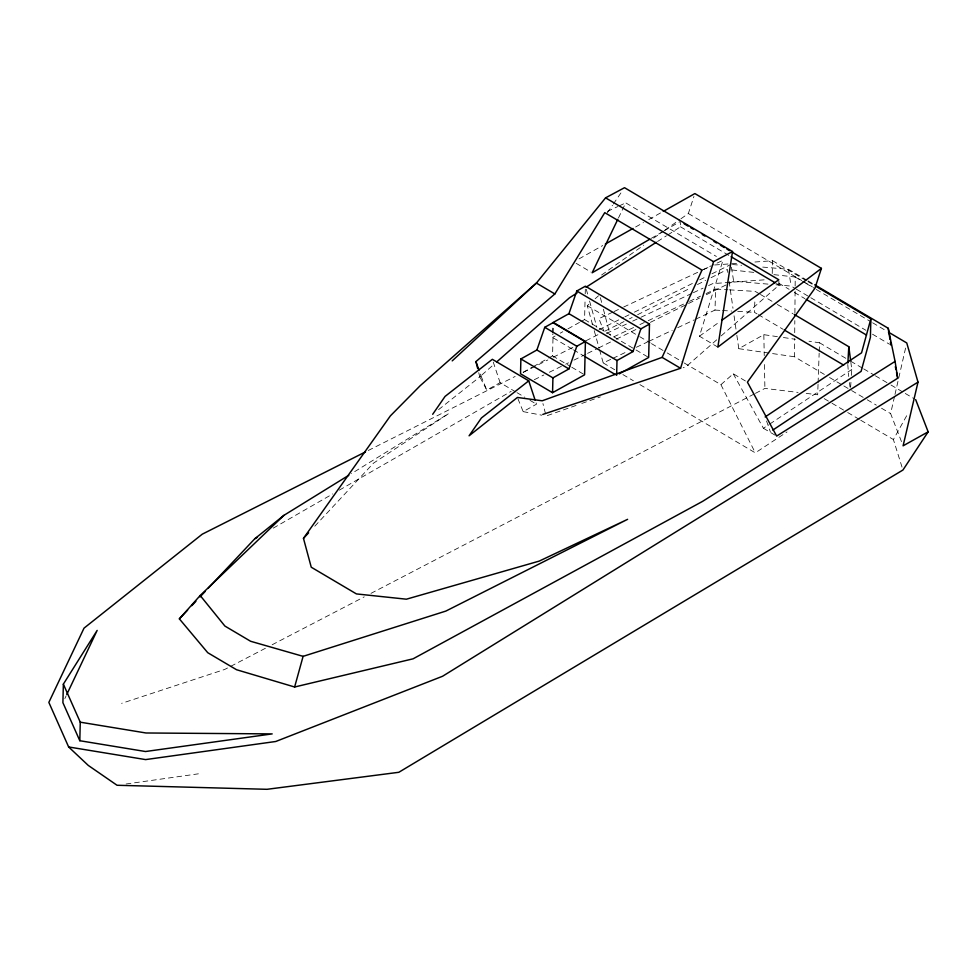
<?xml version="1.0" encoding="UTF-8"?>
<svg xmlns="http://www.w3.org/2000/svg" width="977" height="977" viewBox="0 0 977 977"><rect width="100%" height="100%" fill="white"/><g stroke="black" fill="none" stroke-linecap="round" stroke-linejoin="round"><path stroke-width="0.73" stroke-dasharray="4.88 3.66" d="M824.356 374.423L794.484 356.764L794.655 338.714M794.704 332.693L794.826 320.651M794.899 313.128L795.131 287.556M795.144 286.053L795.229 277.028L772.624 274.5M572.168 349.045L552.542 337.456L552.616 334.488M552.652 332.998L552.835 325.585M548.708 358.022L552.555 355.872L553.08 334.635M553.116 333.12L553.3 325.536M580.741 321.702L584.576 319.564L585.064 299.841M585.211 293.772L585.333 289.229M772.233 273.548L772.551 260.712L751.765 262.251M695.648 319.223L714.969 310.088L715.714 289.033L727.877 289.766M818.042 384.364L817.676 394.769L805.61 393.316M818.091 382.886L819.153 353.173M819.214 351.683L819.532 342.768L808.993 341.242M757.028 313.886L754.403 312.335L754.94 298.877M847.78 364.482L848.732 376.524M850.613 387.21L851.004 381.299M851.394 375.388L851.785 369.477L850.857 362.369M901.478 441.616L890.621 413.601L894.651 395.941M894.981 394.464L905.74 347.36M717.863 347.104L699.422 336.198L722.943 260.346L712.465 265.231M680.92 218.787L688.358 213.523L693.951 196.414M64.848 698.592L66.143 695.856M618.478 217.944L625.72 202.862L716.373 256.462M902.027 467.116L893.393 439.54L908.244 412.917M607.291 212.839L612.469 205.292M613.324 204.034L621.934 191.455M314.802 526.188L373.507 463.147L448.699 413.552L351.378 473.674M515.697 391.887L500.102 382.666L486.778 390.104L479.78 376.817L494.545 363.823M592.587 324.755L587.275 305.667L590.645 302.699M595.14 298.742L598.51 295.775M684.23 362.992L720.916 384.682L733.263 373.788L747.417 382.154M716.678 339.849L686.049 366.741L683.192 367.743M721.221 335.868L779.072 285.089L778.864 281.095M438.588 409.619L481.014 375.95L480 373.067M699.422 336.198L719.267 322.092M601.6 275.001L643.745 245.142M653.65 238.119L663.566 231.085M664.812 230.206L679.687 219.666M733.263 373.788L763.403 428.268L768.447 424.91M769.717 424.067L851.785 369.477M639.923 384.633L755.306 452.852L787.01 431.956M657.533 241.502L666.461 235.787M667.743 234.981L680.493 226.811L680.236 221.486L664.458 230.67M651.305 238.327L663.139 231.439M273.279 528.117L332.754 493.922M339.361 490.124L511.191 391.337M578.982 258.905L602.687 245.545M635.612 226.982L643.513 222.524M648.789 219.556L660.635 212.864M552.542 337.456L555.107 336.027M560.236 333.157L562.801 331.728M567.918 328.87L579.459 322.422M523.086 372.335L532.05 367.315M533.332 366.607L547.425 358.73M517.932 398.75L523.171 411.622L536.495 404.185L535.579 401.437M736.853 335.221L738.783 348.679L763.831 334.684L777.387 336.65M265.39 648.288L224.771 669.416L121.612 703.355M272.156 644.759L364.213 596.874M370.979 593.357L754.073 394.049M755.429 393.352L764.906 388.419L798.075 392.412M368.244 450.507L515.172 376.438M523.33 372.322L547.816 359.976M553.263 357.228L573.67 346.945M585.907 340.778L599.512 333.914M604.958 331.166L624.01 321.567M629.444 318.832L632.168 317.452M637.615 314.716L690.666 287.959M697.468 284.539L705.626 280.423M711.073 277.676L727.401 269.444L727.828 272.436M599.06 329.628L623.534 317.525M624.901 316.853L628.98 314.838M634.415 312.139L694.256 282.548M699.691 279.862L706.493 276.503M711.94 273.816L730.979 264.401M534.321 379.699L543.871 374.973M549.33 372.274L564.352 364.848M565.72 364.177L568.443 362.833M573.902 360.134L586.2 354.065M587.556 353.381L597.118 348.667M598.486 347.995L610.772 341.913M616.231 339.214L638.079 328.431M650.364 322.361L687.222 304.14M688.59 303.468L699.508 298.07M706.334 294.7L728.183 283.904M729.55 283.232L733.642 281.205L769.937 284.283M599.536 349.717L603.212 362.931L611.492 359.011M612.872 358.364L628.04 351.183M636.32 347.275L647.36 342.06M648.74 341.4L672.2 330.311M677.708 327.698L694.268 319.87M612.652 312.2L598.889 318.649L603.981 331.264M614.032 311.553L622.288 307.682M623.668 307.034L702.145 270.25M703.525 269.615L709.033 267.026M606.485 333.413L627.185 323.717M632.693 321.128L639.593 317.891M640.973 317.256L692.009 293.332M693.389 292.685L703.049 288.154M708.569 285.577L712.697 283.635L766.151 279.691M613.715 336.845L634.391 327.148M639.898 324.572L646.798 321.335M648.178 320.688L688.15 301.954M689.53 301.307L700.558 296.141M706.066 293.564L715.714 289.033M607.376 211.423L617.855 206.526M619.174 205.915L625.72 202.862M701.987 270.116L711.158 265.842M576.076 405.455L546.082 416.019L542.931 403.562M581.791 403.44L600.354 396.906M126.082 783.994L198.38 773.821M714.639 264.987L736.914 263.338M714.969 310.088L721.026 310.43M722.553 310.515L731.651 311.04M737.72 311.382L754.403 312.335M729.404 289.851L755.245 291.402L759.141 293.698M732.494 264.523L741.567 265.292M762.732 267.087L788.451 269.273L806.831 280.143M775.982 284.795L791.114 286.078L795.046 288.41M731.92 269.957L754.537 272.473M783.407 337.529L795.449 339.275M738.783 348.679L794.484 356.764M523.171 411.622L541.783 415.188M808.138 280.924L813.389 284.026M772.551 260.712L806.623 280.863M807.942 281.645L813.182 284.747M688.358 213.523L801.848 280.619M803.155 281.388L812.29 286.786M795.229 277.028L804.413 282.451M805.732 283.232L814.916 288.655M816.222 289.436L871.325 322.007M872.644 322.789L887.067 331.313M796.365 289.192L809.481 296.947M810.8 297.729L865.927 330.311M872.498 334.195L889.558 344.283M778.645 283.135L789.135 289.326M794.374 292.428L804.865 298.632M680.493 226.811L729.782 255.95M776.471 283.55L779.072 285.089M760.448 294.468L776.043 303.688M777.338 304.458L792.933 313.678M819.532 342.768L849.416 360.44M850.711 361.209L862.398 368.121M863.705 368.891L874.097 375.034M875.392 375.803L889.681 384.242M890.987 385.011L903.969 392.693M905.276 393.462L914.362 398.836M758.335 314.667L783.285 329.408M829.558 377.501L842.553 385.182M843.847 385.952L850.344 389.786M851.639 390.556L865.94 399.007M867.234 399.776L876.332 405.15M881.523 408.227L890.621 413.601M824.197 398.628L830.731 402.487M832.025 403.257L846.387 411.744M847.694 412.526L859.442 419.463M860.749 420.244L893.393 439.54M576.174 263.326L590.926 272.046M587.275 305.667L638.372 335.88M639.679 336.65L650.169 342.854M651.476 343.623L665.887 352.147M667.193 352.917L682.923 362.211M584.576 319.564L648.667 357.448M763.403 428.268L775.445 435.388M603.212 362.931L615.009 369.904M622.874 374.557L633.365 380.761M573.475 349.827L583.941 356.007M552.555 355.872L570.495 366.473M571.777 367.242L584.588 374.814M516.992 392.656L524.796 397.26M529.986 400.338L536.495 404.185M720.916 384.682L755.306 452.852M481.014 375.95L486.778 390.104M766.554 420.977L770.328 431.736M493.251 362.064L500.102 382.666M586.298 289.351L587.934 295.201M589.558 301.05L596.886 327.38M594.224 330.629L599.121 348.252M600.391 297.68L601.893 303.456M603.407 309.233L610.198 335.245M478.73 372.664L479.78 376.817M788.451 269.273L791.114 286.078M731.419 267.197L733.642 281.205M729.123 281.4L732.982 308.317M734.057 315.791L736.634 333.731M849.477 382.593L850.039 387.136M763.831 334.684L764.246 355.579M764.429 364.543L764.906 388.419"/><path stroke-width="1.47" d="M63.358 684.144L62.907 702.683L79.809 740.725L145.512 751.521L272.192 733.898L145.976 732.982L80.261 722.186L63.358 684.144L97.15 630.409L66.778 694.5M79.809 740.725L80.261 722.186M520.888 358.938L520.521 373.764L552.555 392.705L584.588 374.814L585.418 341.449L553.373 322.495L544.763 327.307L536.898 349.986L520.888 358.938L552.921 377.879L568.944 368.927L576.809 346.249L585.418 341.449M552.555 392.705L552.921 377.879M616.634 375.339L617 360.513L633.011 351.561L640.875 328.883L649.485 324.083L585.406 286.188L576.796 290.999L568.932 313.678L552.909 322.618L617 360.513M649.485 324.083L648.667 357.448L619.198 373.91M815.807 286.285L870.861 318.844L870.397 337.383L861.103 371.37L772.844 430.063M847.865 362.992L848.805 346.713L794.228 314.447M452.204 360.879L536.41 283.061L605.581 197.843L624.523 187.694L732.518 251.529L717.863 347.104L821.425 268.37L694.879 193.568L663.273 211.386M888.386 332.095L906.754 342.951L918.001 382.129L903.102 445.817L928.15 431.834L915.669 399.605M870.861 318.844L861.555 352.831L765.15 416.947M348.789 475.274L283.904 515.355L200.175 595.506L179.365 618.856L207.747 652.709L236.556 669.733L294.627 687.002L303.102 656.349L445.83 611.089L627.613 519.324L539.206 561.103L406.395 599.194L356.422 593.918L311.248 567.21L303.468 538.351L390.385 415.872L420.208 385.683L536.41 283.061L554.851 293.955L604.763 212.644L701.987 270.116L662.113 357.374L542.223 400.79L517.407 397.456L469.082 435.803L481.441 417.948L528.74 380.835L535.115 400.057M542.797 414.431L680.566 368.28L713.564 261.677L732.518 251.529M821.425 268.37L814.891 288.337L747.417 382.154L776.654 436.096L895.079 361.417L888.227 328.272L814.708 284.795M617.818 219.312L592.16 272.778L649.998 239.096M928.15 431.834L902.943 470.022L398.811 772.294L267.014 789.306L117.045 785.264L88.272 765.418L68.634 746.965L48.85 702.402L84.022 628.15L202.263 534.175L365.52 451.875M432.689 414.297L445.048 396.43L492.347 359.316L528.74 380.835M303.468 538.351L308.622 532.819M179.365 618.856L187.633 610.088M191.761 605.691L195.901 601.307M200.029 596.91L205.194 591.427M208.296 588.142L254.777 538.767L283.904 515.355M496.817 361.82L569.469 297.814L577.126 292.917M477.68 368.512L475.933 361.588L554.851 293.955M721.747 320.322L778.803 279.764L732.115 252.164M586.066 287.214L656.251 242.32M895.079 361.417L897.716 378.209L702.561 501.384L413.088 658.816L294.627 687.002M918.001 382.129L442.581 676.255L275.746 741.494L145.61 759.593L68.634 746.965M254.777 538.767L257.415 537.24M605.325 244.055L632.986 228.459M303.102 656.349L250.625 641.278L224.905 626.062L200.175 595.506M684.12 223.782L688.016 226.09M690.605 227.617L693.206 229.155M702.28 234.517L704.869 236.055M713.955 241.429L716.544 242.955M720.44 245.251L724.323 247.56M726.925 249.086L729.514 250.625M806.172 299.402L866.465 335.05M731.077 256.719L775.176 282.793M605.581 197.843L713.564 261.677M784.592 330.189L843.664 365.117M576.796 290.999L640.875 328.883M662.113 357.374L680.566 368.28M568.932 313.678L633.011 351.561M544.763 327.307L576.809 346.249M585.247 356.788L615.327 374.57M536.898 349.986L568.944 368.927M475.933 361.588L478.986 370.198M895.335 366.68L895.933 369.562M896.532 372.445L897.716 378.209M888.227 328.272L889.986 339.459M890.438 342.268L890.877 345.064M848.805 346.713L850.674 360.94"/></g></svg>
